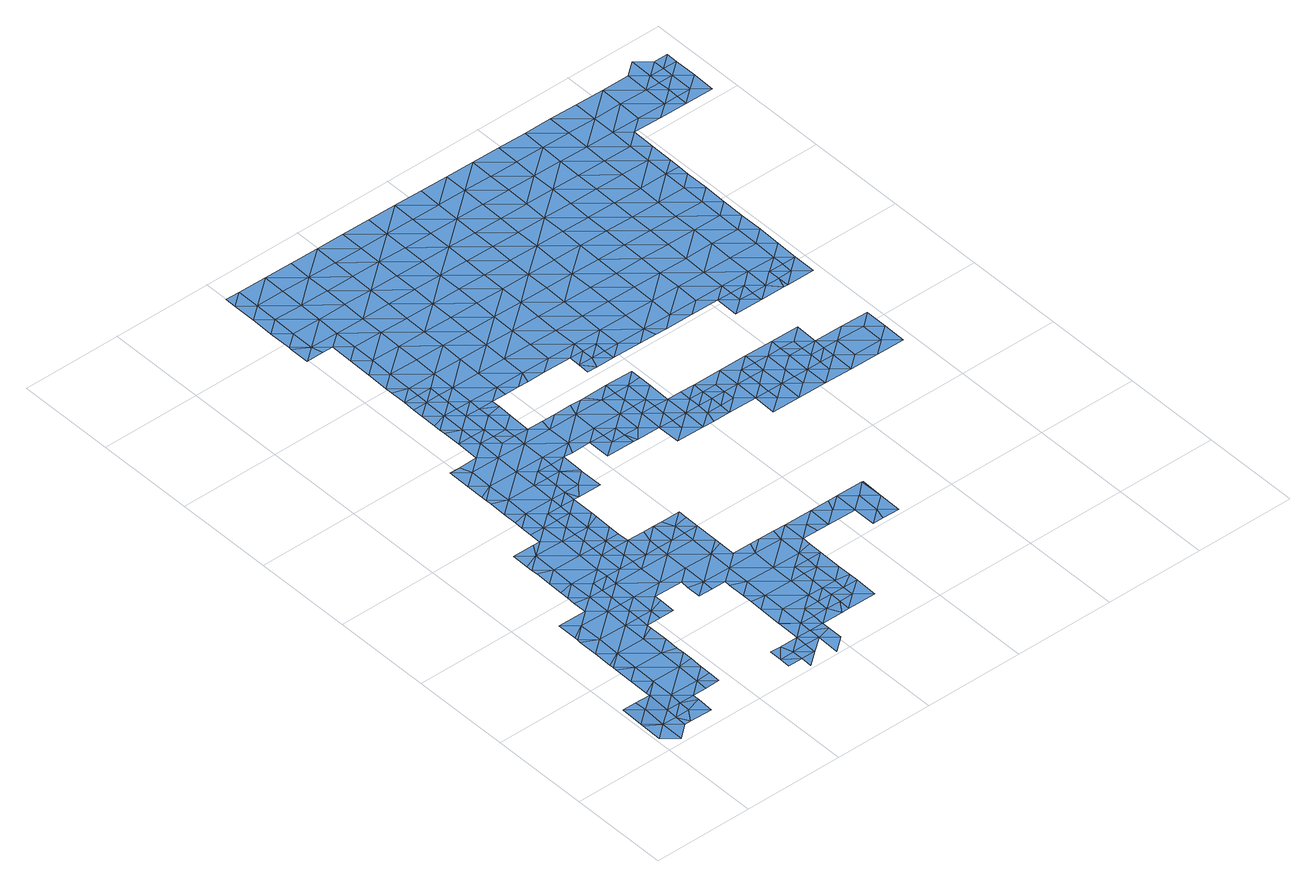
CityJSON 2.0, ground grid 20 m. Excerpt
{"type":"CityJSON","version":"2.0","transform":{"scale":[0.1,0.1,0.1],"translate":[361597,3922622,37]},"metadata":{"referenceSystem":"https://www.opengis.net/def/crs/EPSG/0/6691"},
"CityObjects":{
"waterbody1":{"type":"WaterBody","attributes":{"name":"9","class":"1140","function":"1","WaterBodyRiverFloodingRiskAttribute.description":"5","WaterBodyRiverFloodingRiskAttribute.rankOrg":"2","WaterBodyRiverFloodingRiskAttribute.adminType":"2","WaterBodyRiverFloodingRiskAttribute.scale":"L1"},"geometry":[{"type":"MultiSurface","lod":"1","boundaries":[[[0,1,2]],[[0,2,3]],[[1,0,4]],[[0,5,4]],[[6,0,3]],[[7,4,5]],[[6,8,0]],[[7,5,9]],[[10,5,0]],[[10,0,8]],[[9,5,11]],[[11,5,10]],[[12,11,10]],[[12,10,13]],[[14,15,16]],[[16,11,14]],[[14,11,12]],[[13,17,12]],[[14,18,15]],[[15,18,19]],[[19,18,20]],[[20,21,22]],[[17,23,12]],[[24,14,12]],[[21,25,22]],[[18,21,20]],[[23,24,12]],[[26,23,17]],[[21,27,25]],[[25,27,28]],[[28,27,29]],[[18,14,24]],[[29,30,31]],[[32,31,30]],[[29,27,30]],[[21,18,33]],[[33,18,24]],[[23,26,34]],[[21,35,27]],[[36,24,23]],[[37,36,23]],[[37,23,34]],[[38,35,21]],[[38,21,33]],[[27,39,30]],[[40,33,24]],[[32,30,41]],[[42,24,36]],[[35,39,27]],[[40,24,42]],[[43,38,33]],[[44,43,33]],[[44,33,40]],[[41,30,39]],[[45,35,38]],[[46,45,38]],[[46,38,43]],[[47,39,35]],[[48,41,39]],[[49,41,48]],[[50,47,35]],[[51,49,48]],[[50,35,45]],[[52,53,51]],[[53,52,54]],[[52,51,48]],[[55,56,39]],[[55,39,47]],[[48,39,56]],[[52,57,54]],[[54,57,58]],[[56,59,48]],[[59,60,48]],[[61,58,57]],[[61,62,63]],[[52,48,60]],[[63,62,64]],[[61,57,62]],[[52,65,57]],[[66,64,62]],[[52,60,65]],[[57,67,62]],[[65,67,57]],[[68,66,62]],[[65,60,69]],[[70,71,72]],[[67,73,62]],[[69,74,65]],[[62,73,68]],[[74,75,65]],[[76,77,68]],[[67,65,75]],[[71,78,79]],[[80,81,67]],[[67,81,73]],[[68,73,76]],[[82,77,76]],[[83,84,82]],[[67,75,80]],[[84,83,85]],[[86,79,78]],[[87,76,73]],[[83,82,76]],[[75,74,88]],[[88,74,89]],[[90,87,73]],[[73,81,90]],[[91,92,85]],[[93,86,78]],[[94,75,88]],[[95,96,78]],[[91,97,92]],[[91,85,83]],[[98,99,76]],[[89,100,88]],[[76,99,83]],[[97,101,102]],[[76,87,98]],[[78,103,93]],[[96,103,78]],[[91,101,97]],[[102,101,104]],[[88,105,94]],[[100,105,88]],[[103,106,93]],[[99,107,83]],[[83,107,91]],[[104,108,109]],[[109,110,111]],[[104,101,108]],[[100,112,105]],[[113,107,99]],[[109,108,110]],[[107,114,91]],[[91,115,101]],[[112,100,116]],[[117,105,112]],[[101,118,108]],[[116,119,112]],[[110,108,120]],[[113,121,107]],[[91,114,115]],[[122,121,113]],[[123,117,112]],[[107,124,114]],[[118,101,115]],[[112,119,123]],[[120,108,118]],[[107,121,124]],[[125,126,114]],[[127,123,119]],[[114,124,125]],[[115,114,126]],[[127,119,128]],[[129,120,130]],[[120,118,130]],[[131,123,127]],[[132,118,115]],[[133,129,130]],[[134,130,118]],[[115,126,135]],[[127,128,136]],[[132,134,118]],[[136,137,127]],[[138,133,130]],[[137,139,127]],[[131,127,139]],[[135,126,140]],[[141,138,130]],[[132,115,135]],[[141,130,134]],[[140,142,135]],[[143,134,132]],[[144,132,135]],[[135,142,144]],[[143,132,145]],[[144,146,132]],[[142,147,144]],[[145,132,146]],[[144,147,148]],[[145,146,149]],[[150,146,144]],[[144,148,151]],[[149,146,152]],[[151,148,153]],[[150,144,151]],[[152,146,150]],[[153,154,151]],[[150,155,152]],[[156,157,158]],[[159,151,154]],[[160,155,150]],[[157,156,161]],[[154,157,161]],[[150,151,159]],[[159,154,161]],[[156,162,161]],[[163,150,159]],[[160,150,163]],[[164,159,161]],[[165,160,163]],[[161,162,164]],[[166,163,159]],[[167,166,159]],[[167,159,164]],[[168,164,162]],[[169,168,162]],[[165,163,170]],[[171,170,163]],[[171,163,166]],[[172,164,168]],[[169,173,168]],[[174,172,168]],[[174,168,173]],[[175,174,173]],[[175,173,176]],[[177,174,175]],[[176,178,175]],[[179,178,176]],[[178,180,175]],[[177,175,180]]]}]},
"waterbody2":{"type":"WaterBody","attributes":{"name":"9","class":"1140","function":"1","WaterBodyRiverFloodingRiskAttribute.description":"5","WaterBodyRiverFloodingRiskAttribute.rankOrg":"1","WaterBodyRiverFloodingRiskAttribute.adminType":"2","WaterBodyRiverFloodingRiskAttribute.scale":"L1"},"geometry":[{"type":"MultiSurface","lod":"1","boundaries":[[[181,182,183]],[[184,183,182]],[[8,184,182]],[[13,8,182]],[[13,182,181]],[[17,13,181]],[[6,184,8]],[[10,8,13]]]}]},
"waterbody3":{"type":"WaterBody","attributes":{"name":"9","class":"1140","function":"1","WaterBodyRiverFloodingRiskAttribute.description":"5","WaterBodyRiverFloodingRiskAttribute.rankOrg":"1","WaterBodyRiverFloodingRiskAttribute.adminType":"2","WaterBodyRiverFloodingRiskAttribute.scale":"L1"},"geometry":[{"type":"MultiSurface","lod":"1","boundaries":[[[185,186,187]],[[71,79,187]],[[72,71,187]],[[188,186,185]],[[187,186,72]],[[189,72,186]],[[79,86,187]],[[187,86,185]]]}]},
"waterbody4":{"type":"WaterBody","attributes":{"name":"9","class":"1140","function":"1","WaterBodyRiverFloodingRiskAttribute.description":"5","WaterBodyRiverFloodingRiskAttribute.rankOrg":"1","WaterBodyRiverFloodingRiskAttribute.adminType":"2","WaterBodyRiverFloodingRiskAttribute.scale":"L1"},"geometry":[{"type":"MultiSurface","lod":"1","boundaries":[[[113,190,122]],[[191,192,193]],[[98,87,190]],[[90,81,192]],[[80,194,81]],[[80,75,194]],[[194,75,94]],[[105,195,194]],[[193,192,196]],[[81,194,192]],[[192,194,196]],[[196,194,195]],[[113,99,190]],[[192,87,90]],[[87,192,190]],[[190,99,98]],[[194,94,105]],[[191,190,192]],[[122,190,191]]]}]},
"waterbody5":{"type":"WaterBody","attributes":{"name":"9","class":"1140","function":"1","WaterBodyRiverFloodingRiskAttribute.description":"5","WaterBodyRiverFloodingRiskAttribute.rankOrg":"2","WaterBodyRiverFloodingRiskAttribute.adminType":"2","WaterBodyRiverFloodingRiskAttribute.scale":"L1"},"geometry":[{"type":"MultiSurface","lod":"1","boundaries":[[[197,198,199]],[[200,106,197]],[[201,197,106]],[[202,200,197]],[[199,202,197]],[[203,198,197]],[[201,204,203]],[[203,197,201]]]}]},
"waterbody6":{"type":"WaterBody","attributes":{"name":"9","class":"1140","function":"1","WaterBodyRiverFloodingRiskAttribute.description":"5","WaterBodyRiverFloodingRiskAttribute.rankOrg":"1","WaterBodyRiverFloodingRiskAttribute.adminType":"2","WaterBodyRiverFloodingRiskAttribute.scale":"L1"},"geometry":[{"type":"MultiSurface","lod":"1","boundaries":[[[205,136,206]],[[207,208,209]],[[210,209,208]],[[50,45,211]],[[212,213,214]],[[210,215,209]],[[216,217,218]],[[217,216,215]],[[215,216,219]],[[212,214,220]],[[220,214,221]],[[218,221,214]],[[60,59,69]],[[116,100,222]],[[223,222,224]],[[225,226,227]],[[225,228,229]],[[229,230,231]],[[232,233,223]],[[234,235,232]],[[236,231,237]],[[234,238,239]],[[215,238,209]],[[215,219,238]],[[240,238,219]],[[240,239,238]],[[233,205,223]],[[223,205,206]],[[206,222,223]],[[119,222,206]],[[116,222,119]],[[69,59,241]],[[242,221,243]],[[56,55,244]],[[226,245,241]],[[227,211,246]],[[211,47,50]],[[89,74,245]],[[207,209,247]],[[248,247,249]],[[250,249,251]],[[74,241,245]],[[241,74,69]],[[245,100,89]],[[100,245,222]],[[226,222,245]],[[222,226,224]],[[225,224,226]],[[242,220,221]],[[214,213,218]],[[216,218,213]],[[252,253,237]],[[216,213,219]],[[235,234,239]],[[229,224,225]],[[128,119,206]],[[229,223,224]],[[231,223,229]],[[231,232,223]],[[231,234,232]],[[236,234,231]],[[234,236,238]],[[236,209,238]],[[209,236,247]],[[247,236,249]],[[236,237,249]],[[59,56,241]],[[244,241,56]],[[241,244,226]],[[226,244,227]],[[227,244,211]],[[244,47,211]],[[55,47,244]],[[249,237,251]],[[254,220,242]],[[255,242,243]],[[256,257,251]],[[258,259,260]],[[221,261,243]],[[262,248,249]],[[262,249,250]],[[263,243,261]],[[263,264,243]],[[264,255,243]],[[255,254,242]],[[265,254,255]],[[266,262,250]],[[199,266,250]],[[253,251,237]],[[267,251,253]],[[267,256,251]],[[266,199,198]],[[250,202,199]],[[202,250,257]],[[251,257,250]],[[259,202,257]],[[259,257,260]],[[256,260,257]],[[202,259,200]],[[200,259,106]],[[252,237,230]],[[231,230,237]],[[136,128,206]],[[268,230,229]],[[268,229,269]],[[229,228,269]],[[246,211,270]],[[270,211,271]],[[271,211,45]],[[93,106,259]],[[86,93,259]],[[259,258,86]]]}]},
"waterbody7":{"type":"WaterBody","attributes":{"name":"9","class":"1140","function":"1","WaterBodyRiverFloodingRiskAttribute.description":"5","WaterBodyRiverFloodingRiskAttribute.rankOrg":"1","WaterBodyRiverFloodingRiskAttribute.adminType":"2","WaterBodyRiverFloodingRiskAttribute.scale":"L1"},"geometry":[{"type":"MultiSurface","lod":"1","boundaries":[[[272,273,274]],[[275,121,122]],[[121,275,274]],[[276,277,273]],[[142,277,276]],[[140,277,142]],[[140,126,277]],[[124,274,277]],[[121,274,124]],[[272,274,275]],[[274,273,277]],[[125,124,277]],[[126,125,277]]]}]},
"waterbody8":{"type":"WaterBody","attributes":{"name":"9","class":"1140","function":"1","WaterBodyRiverFloodingRiskAttribute.description":"5","WaterBodyRiverFloodingRiskAttribute.rankOrg":"1","WaterBodyRiverFloodingRiskAttribute.adminType":"2","WaterBodyRiverFloodingRiskAttribute.scale":"L1"},"geometry":[{"type":"MultiSurface","lod":"1","boundaries":[[[278,204,279]],[[278,279,280]],[[278,280,281]],[[204,278,203]],[[281,198,278]],[[278,198,203]]]}]},
"waterbody9":{"type":"WaterBody","attributes":{"name":"9","class":"1140","function":"1","WaterBodyRiverFloodingRiskAttribute.description":"5","WaterBodyRiverFloodingRiskAttribute.rankOrg":"2","WaterBodyRiverFloodingRiskAttribute.adminType":"2","WaterBodyRiverFloodingRiskAttribute.scale":"L1"},"geometry":[{"type":"MultiSurface","lod":"1","boundaries":[[[282,247,248]],[[283,262,266]],[[284,208,282]],[[208,207,282]],[[207,247,282]],[[248,262,282]],[[283,282,262]],[[283,284,282]],[[281,285,283]],[[285,281,280]],[[198,281,266]],[[281,283,266]],[[283,285,284]]]}]},
"waterbody10":{"type":"WaterBody","attributes":{"name":"9","class":"1140","function":"1","WaterBodyRiverFloodingRiskAttribute.description":"5","WaterBodyRiverFloodingRiskAttribute.rankOrg":"2","WaterBodyRiverFloodingRiskAttribute.adminType":"2","WaterBodyRiverFloodingRiskAttribute.scale":"L1"},"geometry":[{"type":"MultiSurface","lod":"1","boundaries":[[[286,287,288]],[[289,290,291]],[[292,287,293]],[[292,288,287]],[[291,290,294]],[[289,295,290]],[[287,296,293]],[[294,297,298]],[[299,293,296]],[[286,300,287]],[[294,290,297]],[[301,302,299]],[[303,290,295]],[[304,305,306]],[[296,301,299]],[[305,307,308]],[[308,306,305]],[[309,298,310]],[[298,297,310]],[[303,311,290]],[[301,312,302]],[[313,297,290]],[[314,307,305]],[[315,307,314]],[[300,315,314]],[[303,302,312]],[[304,316,305]],[[317,309,318]],[[296,287,319]],[[309,310,318]],[[287,300,319]],[[313,310,297]],[[311,303,312]],[[300,314,319]],[[320,317,318]],[[321,317,320]],[[313,290,311]],[[322,318,310]],[[323,305,316]],[[296,319,324]],[[301,296,325]],[[301,326,312]],[[313,322,310]],[[314,305,323]],[[325,296,324]],[[312,326,311]],[[323,327,314]],[[314,328,319]],[[316,329,323]],[[326,301,325]],[[330,318,322]],[[319,331,324]],[[320,318,332]],[[329,333,323]],[[328,331,319]],[[331,325,324]],[[313,311,334]],[[335,322,313]],[[314,327,328]],[[332,318,330]],[[311,326,334]],[[333,336,323]],[[337,326,325]],[[335,313,334]],[[335,338,322]],[[322,339,330]],[[327,323,336]],[[340,334,326]],[[341,336,333]],[[337,325,331]],[[327,342,328]],[[330,339,332]],[[343,327,336]],[[340,326,337]],[[322,338,339]],[[340,344,334]],[[341,345,336]],[[342,327,343]],[[331,328,342]],[[346,337,331]],[[347,332,339]],[[342,346,331]],[[335,334,348]],[[349,343,336]],[[338,335,348]],[[350,340,337]],[[334,344,348]],[[336,345,349]],[[351,350,337]],[[350,344,340]],[[339,338,352]],[[352,338,348]],[[343,353,342]],[[337,346,351]],[[354,343,349]],[[344,355,348]],[[345,356,349]],[[342,357,346]],[[350,355,344]],[[339,352,358]],[[347,339,359]],[[353,343,354]],[[360,352,348]],[[339,358,359]],[[361,354,349]],[[357,342,353]],[[351,346,357]],[[362,350,351]],[[361,349,356]],[[357,362,351]],[[348,355,363]],[[360,348,363]],[[358,352,360]],[[350,364,355]],[[361,356,365]],[[353,354,366]],[[367,364,350]],[[366,354,361]],[[359,358,368]],[[355,364,363]],[[368,358,360]],[[350,362,367]],[[365,369,361]],[[353,366,370]],[[371,359,368]],[[357,353,372]],[[373,366,361]],[[372,353,370]],[[360,363,374]],[[375,369,376]],[[362,377,367]],[[373,361,369]],[[376,378,375]],[[362,357,377]],[[363,364,374]],[[360,379,368]],[[380,375,378]],[[381,370,366]],[[377,357,372]],[[367,382,364]],[[383,360,374]],[[368,379,371]],[[373,369,375]],[[381,366,373]],[[360,383,379]],[[367,377,382]],[[382,384,364]],[[372,370,385]],[[375,386,373]],[[385,370,381]],[[387,377,372]],[[386,375,380]],[[374,364,388]],[[371,379,389]],[[390,381,373]],[[383,374,388]],[[391,372,385]],[[392,386,380]],[[364,384,388]],[[386,390,373]],[[393,385,381]],[[387,372,391]],[[382,377,387]],[[379,383,394]],[[394,383,388]],[[390,393,381]],[[384,382,395]],[[396,391,385]],[[395,382,387]],[[386,392,397]],[[379,394,398]],[[389,379,399]],[[400,396,385]],[[396,387,391]],[[388,384,401]],[[400,385,393]],[[386,402,390]],[[379,398,399]],[[384,395,401]],[[388,403,394]],[[386,397,404]],[[405,403,388]],[[406,395,387]],[[405,388,401]],[[407,404,397]],[[402,386,404]],[[393,390,402]],[[408,400,393]],[[409,406,387]],[[398,394,403]],[[409,387,396]],[[410,396,400]],[[401,395,406]],[[411,405,401]],[[408,393,402]],[[399,398,412]],[[412,398,403]],[[411,401,406]],[[405,413,403]],[[400,408,410]],[[396,414,409]],[[411,413,405]],[[399,412,415]],[[404,407,416]],[[417,414,396]],[[414,406,409]],[[402,404,418]],[[396,410,417]],[[403,419,412]],[[418,404,416]],[[408,420,410]],[[421,411,406]],[[408,402,420]],[[422,415,412]],[[414,423,406]],[[403,413,424]],[[416,407,425]],[[420,402,418]],[[423,421,406]],[[421,413,411]],[[410,426,417]],[[403,424,419]],[[427,418,416]],[[425,427,416]],[[428,424,413]],[[417,429,414]],[[410,420,426]],[[412,419,422]],[[430,427,425]],[[417,426,429]],[[413,421,428]],[[420,418,431]],[[423,414,432]],[[433,421,423]],[[419,424,434]],[[418,427,431]],[[434,424,428]],[[414,429,432]],[[419,435,422]],[[430,436,427]],[[426,420,437]],[[426,438,429]],[[439,428,421]],[[420,431,437]],[[423,432,433]],[[433,440,421]],[[419,434,441]],[[442,431,427]],[[440,439,421]],[[429,443,432]],[[442,427,436]],[[444,445,446]],[[426,437,438]],[[419,441,435]],[[436,444,446]],[[439,447,428]],[[445,448,446]],[[443,429,438]],[[432,449,433]],[[431,450,437]],[[442,436,446]],[[443,449,432]],[[434,428,447]],[[451,450,431]],[[451,431,442]],[[441,434,447]],[[449,452,433]],[[453,454,446]],[[446,448,453]],[[440,433,452]],[[442,446,454]],[[455,439,440]],[[448,456,453]],[[435,441,457]],[[457,441,447]],[[438,437,458]],[[452,455,440]],[[458,437,450]],[[443,438,458]],[[455,459,439]],[[439,460,447]],[[435,457,461]],[[451,442,462]],[[442,454,462]],[[449,443,463]],[[464,452,449]],[[459,460,439]],[[443,458,463]],[[447,465,457]],[[462,454,466]],[[450,451,467]],[[467,451,462]],[[452,468,455]],[[457,465,461]],[[449,463,464]],[[466,469,462]],[[458,450,470]],[[470,450,467]],[[465,447,460]],[[455,471,459]],[[472,467,462]],[[452,464,468]],[[463,458,473]],[[473,458,470]],[[462,469,472]],[[459,474,460]],[[475,461,465]],[[473,476,463]],[[455,468,471]],[[472,477,467]],[[464,463,476]],[[470,467,477]],[[478,465,460]],[[479,473,470]],[[459,471,474]],[[470,477,479]],[[465,480,475]],[[464,476,481]],[[468,464,482]],[[460,474,478]],[[473,483,476]],[[482,464,481]],[[473,479,483]],[[471,468,484]],[[465,478,480]],[[480,485,475]],[[483,486,476]],[[476,486,481]],[[484,468,482]],[[474,471,484]],[[486,487,481]],[[481,487,482]],[[478,474,488]],[[489,480,478]],[[474,484,488]],[[482,490,484]],[[491,482,487]],[[492,489,478]],[[492,478,488]],[[490,482,491]],[[490,493,484]],[[485,480,489]],[[488,484,493]],[[494,492,488]],[[493,494,488]],[[495,485,489]],[[494,496,492]],[[492,497,489]],[[489,498,495]],[[499,496,494]],[[497,498,489]],[[492,496,497]],[[500,496,499]],[[497,496,500]],[[497,501,498]],[[499,502,500]],[[497,500,501]],[[498,501,503]],[[504,500,502]],[[501,500,505]],[[500,504,505]],[[506,507,501]],[[506,501,505]],[[503,501,507]],[[503,507,508]],[[508,507,509]],[[507,510,509]],[[510,511,509]],[[511,510,512]]]}]},
"waterbody11":{"type":"WaterBody","attributes":{"name":"9","class":"1140","function":"1","WaterBodyRiverFloodingRiskAttribute.description":"5","WaterBodyRiverFloodingRiskAttribute.rankOrg":"1","WaterBodyRiverFloodingRiskAttribute.adminType":"2","WaterBodyRiverFloodingRiskAttribute.scale":"L1"},"geometry":[{"type":"MultiSurface","lod":"1","boundaries":[[[306,308,513]],[[315,514,307]],[[307,514,513]],[[308,307,513]],[[304,306,515]],[[514,286,288]],[[286,514,300]],[[515,306,138]],[[516,517,129]],[[516,129,133]],[[138,141,518]],[[518,145,519]],[[515,138,518]],[[288,520,514]],[[143,145,518]],[[519,515,518]],[[521,316,304]],[[515,521,304]],[[141,143,518]],[[517,516,522]],[[516,513,522]],[[514,523,513]],[[514,520,523]],[[315,300,514]],[[521,515,519]],[[143,141,134]],[[133,138,516]],[[306,516,138]],[[306,513,516]],[[513,524,522]],[[523,524,513]]]}]},
"waterbody12":{"type":"WaterBody","attributes":{"name":"9","class":"1140","function":"1","WaterBodyRiverFloodingRiskAttribute.description":"5","WaterBodyRiverFloodingRiskAttribute.rankOrg":"1","WaterBodyRiverFloodingRiskAttribute.adminType":"2","WaterBodyRiverFloodingRiskAttribute.scale":"L1"},"geometry":[{"type":"MultiSurface","lod":"1","boundaries":[[[525,158,526]],[[148,525,526]],[[153,148,526]],[[154,153,526]],[[154,526,157]],[[526,158,157]]]}]},
"waterbody13":{"type":"WaterBody","attributes":{"name":"9","class":"1140","function":"1","WaterBodyRiverFloodingRiskAttribute.description":"5","WaterBodyRiverFloodingRiskAttribute.rankOrg":"1","WaterBodyRiverFloodingRiskAttribute.adminType":"2","WaterBodyRiverFloodingRiskAttribute.scale":"L1"},"geometry":[{"type":"MultiSurface","lod":"1","boundaries":[[[173,169,527]],[[162,528,527]],[[528,529,527]],[[529,173,527]],[[176,530,179]],[[529,531,530]],[[169,162,527]],[[531,532,530]],[[533,530,532]],[[173,529,530]],[[176,173,530]],[[530,533,179]]]}]},
"waterbody14":{"type":"WaterBody","attributes":{"name":"9","class":"1140","function":"1","WaterBodyRiverFloodingRiskAttribute.description":"5","WaterBodyRiverFloodingRiskAttribute.rankOrg":"1","WaterBodyRiverFloodingRiskAttribute.adminType":"2","WaterBodyRiverFloodingRiskAttribute.scale":"L1"},"geometry":[{"type":"MultiSurface","lod":"1","boundaries":[[[167,164,534]],[[535,536,537]],[[534,164,172]],[[174,537,534]],[[172,174,534]],[[538,170,536]],[[170,171,536]],[[536,171,166]],[[536,166,534]],[[534,166,167]],[[535,538,536]],[[537,536,534]]]}]},
"waterbody15":{"type":"WaterBody","attributes":{"name":"9","class":"1140","function":"1","WaterBodyRiverFloodingRiskAttribute.description":"5","WaterBodyRiverFloodingRiskAttribute.rankOrg":"1","WaterBodyRiverFloodingRiskAttribute.adminType":"2","WaterBodyRiverFloodingRiskAttribute.scale":"L1"},"geometry":[{"type":"MultiSurface","lod":"1","boundaries":[[[378,376,539]],[[540,541,542]],[[378,539,540]],[[541,540,539]],[[369,365,539]],[[369,539,376]],[[541,365,356]],[[365,541,539]]]}]},
"waterbody16":{"type":"WaterBody","attributes":{"name":"9","class":"1140","function":"1","WaterBodyRiverFloodingRiskAttribute.description":"5","WaterBodyRiverFloodingRiskAttribute.rankOrg":"1","WaterBodyRiverFloodingRiskAttribute.adminType":"2","WaterBodyRiverFloodingRiskAttribute.scale":"L1"},"geometry":[{"type":"MultiSurface","lod":"1","boundaries":[[[543,544,545]],[[179,543,178]],[[546,547,548]],[[546,544,549]],[[550,551,546]],[[549,547,546]],[[544,546,551]],[[551,180,545]],[[545,544,551]],[[545,180,178]],[[178,543,545]],[[548,550,546]]]}]},
"waterbody17":{"type":"WaterBody","attributes":{"name":"9","class":"1140","function":"1","WaterBodyRiverFloodingRiskAttribute.description":"5","WaterBodyRiverFloodingRiskAttribute.rankOrg":"2","WaterBodyRiverFloodingRiskAttribute.adminType":"2","WaterBodyRiverFloodingRiskAttribute.scale":"L1"},"geometry":[{"type":"MultiSurface","lod":"1","boundaries":[[[533,543,179]],[[543,533,552]],[[532,552,533]],[[552,532,553]],[[553,544,552]],[[544,553,554]],[[543,552,544]],[[555,556,557]],[[558,556,555]],[[556,559,557]],[[559,560,557]],[[561,560,559]],[[562,556,558]],[[563,550,564]],[[565,563,564]],[[566,555,557]],[[548,547,564]],[[564,547,558]],[[547,567,558]],[[554,567,547]],[[568,567,554]],[[568,554,553]],[[560,569,557]],[[569,566,557]],[[564,555,565]],[[549,544,554]],[[548,564,550]],[[564,558,555]],[[549,554,547]],[[567,562,558]]]}]},
"waterbody18":{"type":"WaterBody","attributes":{"name":"9","class":"1140","function":"1","WaterBodyRiverFloodingRiskAttribute.description":"5","WaterBodyRiverFloodingRiskAttribute.rankOrg":"1","WaterBodyRiverFloodingRiskAttribute.adminType":"2","WaterBodyRiverFloodingRiskAttribute.scale":"L1"},"geometry":[{"type":"MultiSurface","lod":"1","boundaries":[[[570,571,572]],[[573,570,572]],[[561,573,560]],[[574,575,576]],[[574,553,575]],[[572,571,577]],[[568,553,574]],[[562,567,578]],[[578,576,579]],[[574,576,567]],[[568,574,567]],[[559,556,580]],[[576,578,567]],[[562,578,556]],[[556,578,579]],[[579,580,556]],[[580,579,581]],[[582,569,573]],[[573,561,570]],[[560,573,569]],[[580,561,559]],[[583,572,577]],[[580,581,561]],[[584,572,583]],[[581,571,570]],[[573,572,584]],[[561,581,570]],[[584,582,573]],[[582,584,585]],[[583,585,584]]]}]},
"waterbody19":{"type":"WaterBody","attributes":{"name":"9","class":"1140","function":"1","WaterBodyRiverFloodingRiskAttribute.description":"5","WaterBodyRiverFloodingRiskAttribute.rankOrg":"1","WaterBodyRiverFloodingRiskAttribute.adminType":"2","WaterBodyRiverFloodingRiskAttribute.scale":"L1"},"geometry":[{"type":"MultiSurface","lod":"1","boundaries":[[[586,563,587]],[[569,586,587]],[[565,566,587]],[[566,569,587]],[[565,555,566]],[[565,587,563]]]}]},
"waterbody20":{"type":"WaterBody","attributes":{"name":"9","class":"1140","function":"1","WaterBodyRiverFloodingRiskAttribute.description":"5","WaterBodyRiverFloodingRiskAttribute.rankOrg":"1","WaterBodyRiverFloodingRiskAttribute.adminType":"2","WaterBodyRiverFloodingRiskAttribute.scale":"L1"},"geometry":[{"type":"MultiSurface","lod":"1","boundaries":[[[588,425,589]],[[436,588,444]],[[589,445,588]],[[430,425,588]],[[436,430,588]],[[588,445,444]]]}]},
"waterbody21":{"type":"WaterBody","attributes":{"name":"9","class":"1140","function":"1","WaterBodyRiverFloodingRiskAttribute.description":"5","WaterBodyRiverFloodingRiskAttribute.rankOrg":"1","WaterBodyRiverFloodingRiskAttribute.adminType":"2","WaterBodyRiverFloodingRiskAttribute.scale":"L1"},"geometry":[{"type":"MultiSurface","lod":"1","boundaries":[[[453,456,590]],[[591,469,590]],[[466,590,469]],[[590,456,591]],[[454,453,590]],[[466,454,590]]]}]},
"waterbody22":{"type":"WaterBody","attributes":{"name":"9","class":"1140","function":"1","WaterBodyRiverFloodingRiskAttribute.description":"5","WaterBodyRiverFloodingRiskAttribute.rankOrg":"1","WaterBodyRiverFloodingRiskAttribute.adminType":"2","WaterBodyRiverFloodingRiskAttribute.scale":"L1"},"geometry":[{"type":"MultiSurface","lod":"1","boundaries":[[[502,592,593]],[[594,505,593]],[[505,504,593]],[[506,505,594]],[[510,507,594]],[[592,595,593]],[[512,510,594]],[[504,502,593]],[[593,595,594]],[[595,512,594]],[[507,506,594]]]}]}
},
"vertices":[
[35,56,5],[7,74,6],[7,33,5],[35,9,5],[7,79,6],[36,102,8],[63,32,5],[8,125,8],[64,55,5],[35,125,8],[64,78,6],[65,124,8],[93,101,8],[92,78,6],[93,147,8],[65,171,8],[65,133,8],[121,77,7],[94,193,8],[66,209,8],[66,217,8],[95,240,8],[66,225,8],[149,100,8],[150,146,8],[67,263,8],[148,77,7],[96,286,8],[67,302,8],[68,309,8],[96,332,8],[68,316,8],[68,356,8],[151,193,8],[177,77,8],[152,285,8],[178,123,8],[178,102,8],[152,239,8],[153,331,8],[179,169,8],[125,355,8],[179,149,8],[180,215,8],[179,185,8],[180,261,8],[180,252,8],[181,308,8],[154,377,8],[125,383,8],[181,285,8],[126,401,8],[154,424,8],[126,417,8],[126,447,8],[181,331,8],[182,354,8],[155,470,8],[127,480,8],[182,377,8],[182,400,8],[127,493,8],[156,516,8],[127,505,8],[128,540,8],[211,423,8],[170,539,8],[212,469,8],[185,539,8],[211,400,8],[318,5,7],[347,28,7],[319,28,7],[213,515,8],[239,399,8],[240,445,8],[213,561,8],[185,562,8],[376,50,7],[347,51,7],[240,468,8],[241,492,8],[185,585,8],[214,608,8],[186,601,8],[186,631,8],[348,74,7],[241,538,8],[268,422,8],[268,399,8],[241,515,8],[215,654,8],[187,665,8],[376,73,7],[268,445,8],[375,4,7],[404,27,7],[187,677,8],[242,561,8],[242,584,8],[296,398,8],[215,700,8],[187,687,8],[404,57,7],[187,724,8],[297,445,8],[404,73,7],[271,607,8],[216,746,8],[188,769,8],[208,769,8],[188,770,8],[325,421,8],[270,584,8],[272,653,8],[272,699,8],[324,398,8],[332,444,8],[273,745,8],[353,397,8],[245,769,9],[299,606,8],[299,583,8],[353,444,8],[300,629,8],[300,652,8],[300,676,8],[381,420,8],[381,397,8],[246,815,9],[274,792,9],[371,443,8],[330,744,8],[274,815,9],[302,768,9],[329,698,8],[409,397,8],[410,425,8],[302,814,9],[410,443,8],[329,675,8],[302,791,9],[357,675,8],[330,768,9],[386,697,8],[358,767,8],[386,744,8],[375,674,8],[414,674,9],[390,767,8],[443,743,9],[442,697,9],[415,766,9],[442,673,9],[470,673,9],[451,766,9],[479,627,9],[470,650,9],[470,627,9],[499,696,9],[472,765,9],[498,649,9],[526,626,9],[500,742,9],[527,672,9],[482,765,9],[528,718,9],[528,695,9],[555,649,9],[555,625,9],[529,765,9],[528,741,9],[556,672,9],[583,625,9],[584,671,9],[612,648,9],[612,625,9],[612,671,9],[640,647,9],[640,624,9],[641,670,9],
[121,64,6],[92,55,5],[120,31,5],[76,32,5],
[312,74,7],[291,50,7],[319,51,7],[291,75,7],[290,29,7],
[270,560,8],[298,537,8],[269,514,8],[298,526,8],[269,468,8],[297,468,8],[297,491,8],
[433,96,8],[462,118,8],[434,119,8],[405,96,8],[446,72,8],[405,119,8],[462,95,8],[461,72,8],
[409,350,8],[381,374,8],[492,210,8],[520,210,8],[492,233,8],[520,239,8],[209,284,8],[616,301,8],[578,301,8],[606,278,8],[521,256,8],[549,279,8],[553,256,8],[577,255,8],[521,302,8],[635,301,8],[634,254,8],[324,375,8],[380,328,8],[323,329,8],[295,306,8],[267,329,8],[238,307,8],[294,289,8],[323,282,8],[351,259,8],[379,281,8],[408,304,8],[409,338,8],[436,281,8],[445,304,8],[435,234,8],[379,235,8],[493,280,8],[465,303,8],[497,303,8],[210,376,8],[663,277,8],[662,231,8],[210,330,8],[267,376,8],[238,294,8],[463,211,8],[463,188,8],[435,188,8],[434,142,8],[378,189,8],[350,247,8],[350,213,8],[689,300,8],[691,254,8],[349,166,8],[377,143,8],[348,118,8],[376,97,8],[348,120,8],[634,208,8],[463,165,8],[655,208,8],[690,207,8],[692,300,8],[462,141,8],[350,192,8],[322,259,8],[294,260,8],[237,261,8],[209,261,8],
[356,582,8],[356,628,8],[328,606,8],[309,583,8],[356,632,8],[328,652,8],
[490,95,8],[518,71,8],[519,117,8],[490,118,8],
[491,187,8],[491,141,8],[519,164,8],[519,136,8],
[276,953,9],[277,976,9],[248,954,9],[194,1139,9],[223,1162,9],[195,1180,9],[248,986,9],[248,1000,9],[195,1186,9],[229,1139,9],[277,1023,9],[223,1208,9],[195,1232,9],[249,1046,9],[305,953,9],[278,1069,9],[250,1092,9],[251,1139,9],[331,860,9],[332,883,9],[303,860,9],[304,907,9],[303,884,9],[196,1278,9],[224,1255,9],[279,1161,9],[279,1115,9],[280,1207,9],[333,929,9],[304,930,9],[360,860,9],[197,1324,9],[225,1301,9],[333,976,9],[225,1347,9],[197,1347,9],[281,1254,9],[389,882,9],[334,1022,9],[335,1068,9],[335,1114,9],[389,928,9],[390,975,9],[388,859,9],[281,1300,9],[391,1021,9],[282,1346,9],[417,859,9],[336,1160,9],[337,1207,9],[445,881,9],[391,1067,9],[338,1253,9],[338,1299,9],[392,1113,9],[437,858,9],[447,974,9],[446,928,9],[393,1160,9],[473,858,9],[447,1020,9],[339,1345,9],[394,1206,9],[502,880,9],[449,1112,9],[448,1066,9],[394,1252,9],[503,973,9],[503,927,9],[450,1159,9],[530,857,9],[504,1019,9],[395,1298,9],[396,1344,9],[451,1251,9],[559,880,9],[505,1065,9],[450,1205,9],[506,1158,9],[558,857,9],[559,926,9],[506,1112,9],[452,1297,9],[587,856,9],[560,972,9],[452,1344,9],[561,1018,9],[615,879,9],[507,1204,9],[615,833,9],[586,833,9],[562,1064,9],[586,810,9],[508,1296,9],[643,809,9],[616,925,9],[562,1111,9],[508,1250,9],[563,1157,9],[617,971,9],[671,832,9],[618,1064,9],[564,1203,9],[509,1343,9],[672,878,9],[618,1017,9],[677,808,9],[673,924,9],[564,1249,9],[619,1110,9],[674,1017,9],[700,808,9],[565,1296,9],[566,1342,9],[674,970,9],[620,1156,9],[729,877,9],[621,1248,9],[728,831,9],[620,1202,9],[676,1109,9],[756,807,9],[730,923,9],[675,1063,9],[730,969,9],[676,1155,9],[622,1295,9],[677,1201,9],[732,1062,9],[623,1341,9],[785,830,9],[731,1016,9],[786,876,9],[679,1294,9],[786,922,9],[733,1154,9],[679,1340,9],[733,1108,9],[678,1248,9],[813,806,9],[787,969,9],[842,829,9],[734,1200,9],[788,1015,9],[841,806,9],[842,875,9],[789,1061,9],[789,1107,9],[735,1247,9],[736,1339,9],[870,805,9],[843,921,9],[844,968,9],[791,1200,9],[790,1153,9],[735,1293,9],[898,828,9],[845,1014,9],[869,782,9],[869,759,9],[898,782,9],[791,1246,9],[918,759,9],[845,1060,9],[900,921,9],[899,874,9],[846,1106,9],[926,781,9],[926,805,9],[847,1153,9],[926,758,9],[792,1292,9],[901,967,9],[847,1199,9],[848,1245,9],[793,1338,9],[955,827,9],[901,1013,9],[902,1059,9],[849,1291,9],[955,804,9],[956,873,9],[903,1105,9],[983,804,9],[957,920,9],[903,1152,9],[984,850,9],[957,966,9],[904,1198,9],[850,1337,9],[958,1012,9],[985,896,9],[905,1244,9],[985,942,9],[906,1290,9],[959,1058,9],[959,1105,9],[986,989,9],[960,1151,9],[906,1337,9],[987,1035,9],[987,1081,9],[961,1197,9],[962,1289,9],[988,1127,9],[988,1104,9],[962,1243,9],[989,1173,9],[990,1220,9],[963,1336,9],[1018,1242,9],[1019,1289,9],[1020,1335,9],[1046,1219,9],[1075,1241,9],[1076,1288,9],[1103,1218,9],[1076,1334,9],[1103,1241,9],[1104,1264,9],[1104,1287,9],[1104,1310,9],[1105,1357,9],[1133,1333,9],[1133,1310,9],[1162,1333,9],[1161,1309,9],
[275,884,9],[276,930,9],[331,837,9],[274,838,9],[246,850,9],[330,791,9],[359,813,9],[247,930,9],[360,842,9],[246,861,9],[247,908,9],[247,876,9],
[413,628,9],[442,650,9],
[554,602,9],[526,580,9],[582,579,9],[611,601,9],[604,578,9],[639,578,9],[640,601,9],
[556,695,9],[585,744,9],[557,741,9],[585,717,9],[585,764,9],
[558,833,9],[549,810,9],[530,834,9],[529,811,9],
[668,624,9],[697,623,9],[669,647,9],[725,646,9],[753,622,9],[754,645,9],[725,623,9],[754,669,9],[697,669,9],
[668,601,9],[696,577,9],[725,600,9],[810,621,9],[809,575,9],[838,598,9],[781,599,9],[838,575,9],[866,598,9],[866,574,9],[781,576,9],[811,668,9],[782,645,9],[810,645,9],[838,621,9],[753,576,9],[724,577,9],[867,621,9],
[894,551,9],[922,527,9],[951,550,9],[895,597,9],[724,553,9],[695,531,9],[752,530,9],[979,526,9],[781,553,9],[809,529,9],[837,552,9],[865,528,9],[924,620,9],[980,573,9],[952,596,9],[980,619,9],
[868,667,9],[839,644,9],
[841,783,9],[812,760,9],
[954,781,9],[982,758,9],
[1160,1217,9],[1132,1241,9],[1132,1287,9],[1161,1263,9]
]}
